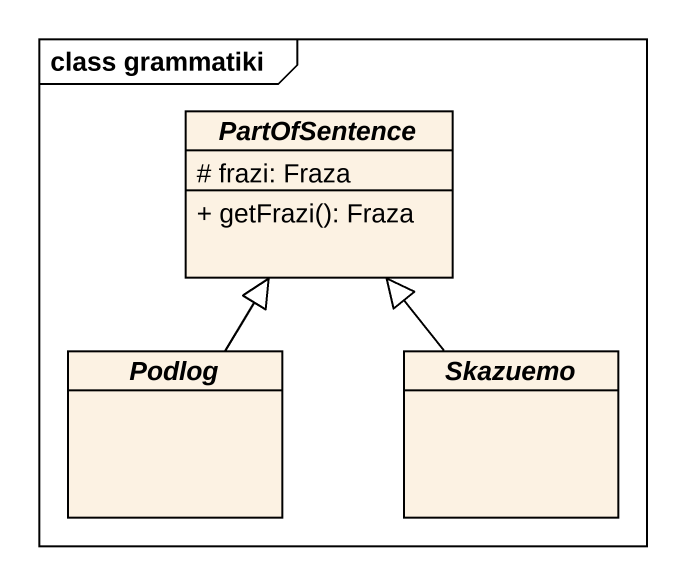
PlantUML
@startuml
mainframe class grammatiki
hide circle
hide empty members
skinparam classAttributeIconSize 0
abstract class PartOfSentence {
  # frazi: Fraza
  + getFrazi(): Fraza
}
abstract class Podlog
abstract class Skazuemo
Podlog -up-|> PartOfSentence
Skazuemo -up-|> PartOfSentence
@enduml
